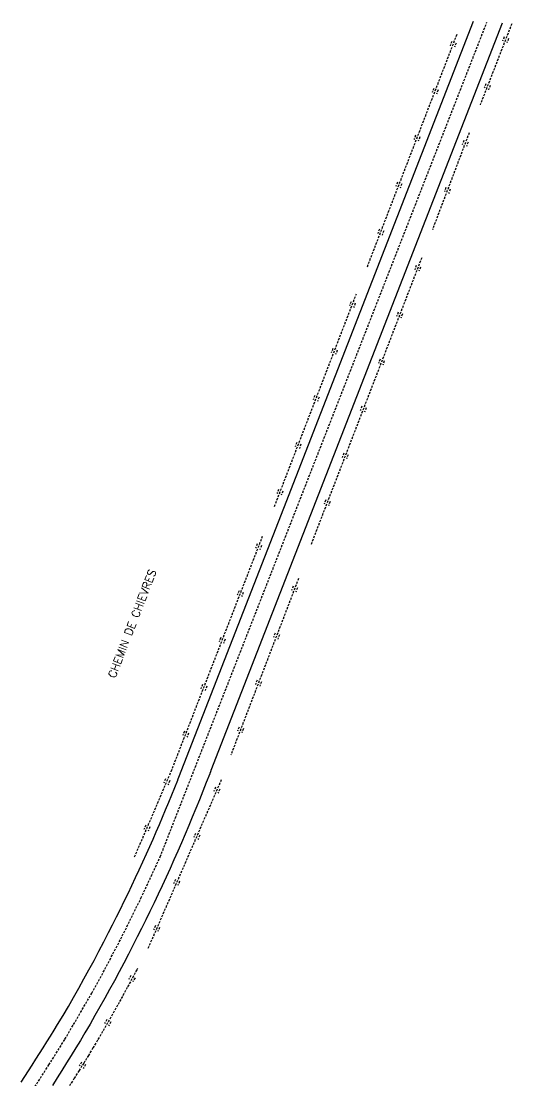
# Model space of a CAD drawing. Header units: millimetres. Extents: x 114000 to 114821, y 148000 to 149000.
# Drawn here: x 114713.6 to 114820.8, y 148502.1 to 148733.8 of the extents above; entities that cross this region are included whole.
import ezdxf
from ezdxf.enums import TextEntityAlignment as Align

# ---------------------------------------------------------------- set-up
doc = ezdxf.new("R2010")
doc.units = ezdxf.units.MM
doc.linetypes.add('DASHED', pattern=[0.75, 0.5, -0.25])
for name, color, linetype in [('W0001', 6, 'DASHED'), ('W0008', 7, 'CONTINUOUS'), ('W0220', 5, 'DASHED'), ('W0989', 7, 'CONTINUOUS')]:
    doc.layers.add(name, color=color, linetype=linetype)
doc.styles.get("Standard").update_dxf_attribs({"font": 'romans.shx', "width": 0.85})

msp = doc.modelspace()

# ---------------------------------------------------------------- linework, layer by layer
at = {"layer": 'W0001'}
msp.add_lwpolyline([(114713.72, 148496.33), (114719.64, 148505.55), (114723.15, 148511.17), (114729.01, 148521.22), (114731.18, 148525.16), (114735.35, 148533.08), (114739.77, 148542.02), (114743.97, 148551.06), (114815.41, 148733.62)], dxfattribs=at)
at = {"layer": 'W0008'}
for points in [[(114713.58, 148501.74), (114714.38, 148502.99), (114715.19, 148504.25), (114716, 148505.5), (114716.8, 148506.77), (114717.61, 148508.03), (114718.4, 148509.28), (114719.19, 148510.55), (114719.98, 148511.83), (114720.77, 148513.1), (114721.54, 148514.38), (114722.73, 148516.35), (114723.9, 148518.33), (114725.04, 148520.31), (114726.18, 148522.31), (114727.3, 148524.33), (114728.4, 148526.35), (114729.5, 148528.38), (114730.58, 148530.41), (114731.64, 148532.44), (114732.69, 148534.49), (114733.55, 148536.19), (114734.41, 148537.91), (114735.26, 148539.61), (114736.1, 148541.33), (114736.93, 148543.05), (114737.75, 148544.78), (114738.57, 148546.5), (114739.37, 148548.24), (114740.17, 148549.97), (114740.97, 148551.71), (114741.69, 148553.31), (114742.4, 148554.91), (114743.1, 148556.52), (114743.79, 148558.13), (114744.48, 148559.74), (114745.16, 148561.35), (114745.83, 148562.97), (114746.5, 148564.6), (114747.15, 148566.22), (114747.79, 148567.85), (114747.82, 148567.91), (114747.84, 148567.97), (114747.87, 148568.03), (114747.9, 148568.1), (114747.92, 148568.16), (114747.94, 148568.22), (114747.97, 148568.28), (114747.99, 148568.35), (114748.01, 148568.41), (114748.04, 148568.47), (114770.98, 148627.3), (114812.46, 148733.82)], [(114818.72, 148733.4), (114775.12, 148621.53), (114755.06, 148569.91), (114755.04, 148569.83), (114755.01, 148569.77), (114754.98, 148569.69), (114754.95, 148569.63), (114754.93, 148569.55), (114754.9, 148569.49), (114754.87, 148569.41), (114754.84, 148569.35), (114754.82, 148569.27), (114754.79, 148569.21), (114754.04, 148567.3), (114753.29, 148565.41), (114752.54, 148563.52), (114751.77, 148561.64), (114750.99, 148559.75), (114750.21, 148557.88), (114749.41, 148556), (114748.61, 148554.14), (114747.79, 148552.27), (114746.97, 148550.41), (114746.12, 148548.52), (114745.26, 148546.63), (114744.39, 148544.74), (114743.51, 148542.86), (114742.62, 148540.99), (114741.72, 148539.11), (114740.8, 148537.24), (114739.88, 148535.38), (114738.95, 148533.52), (114738.01, 148531.67), (114737.01, 148529.74), (114736.01, 148527.8), (114734.98, 148525.88), (114733.95, 148523.96), (114732.91, 148522.05), (114731.86, 148520.13), (114730.79, 148518.24), (114729.71, 148516.35), (114728.62, 148514.46), (114727.51, 148512.58), (114726.53, 148510.91), (114725.53, 148509.27), (114724.52, 148507.61), (114723.51, 148505.97), (114722.48, 148504.33), (114721.45, 148502.69), (114720.41, 148501.06)]]:
    msp.add_lwpolyline(points, dxfattribs=at)
at = {"layer": 'W0220'}
for points in [[(114820.84, 148733.26), (114813.92, 148715.49)], [(114789.26, 148680.11), (114808.92, 148731.08)], [(114807.73, 148729.39), (114807.37, 148728.46)], [(114808.67, 148729.03), (114808.31, 148728.1)], [(114819.19, 148730.38), (114818.83, 148729.46)], [(114820.12, 148730.02), (114819.76, 148729.08)], [(114815.19, 148720.13), (114814.83, 148719.21)], [(114816.12, 148719.77), (114815.76, 148718.83)], [(114803.78, 148719.13), (114803.42, 148718.19)], [(114804.71, 148718.77), (114804.35, 148717.83)], [(114799.82, 148708.86), (114799.46, 148707.94)], [(114800.75, 148708.5), (114800.39, 148707.58)], [(114811.53, 148709.41), (114803.47, 148688.17)], [(114810.35, 148707.72), (114810, 148706.78)], [(114811.29, 148707.36), (114810.93, 148706.42)], [(114795.86, 148698.61), (114795.5, 148697.67)], [(114796.79, 148698.25), (114796.44, 148697.31)], [(114806.45, 148697.42), (114806.1, 148696.5)], [(114807.39, 148697.08), (114807.03, 148696.14)], [(114791.9, 148688.35), (114791.54, 148687.41)], [(114792.83, 148687.99), (114792.47, 148687.05)], [(114801.15, 148682.08), (114776.95, 148619.38)], [(114799.97, 148680.39), (114799.61, 148679.47)], [(114800.9, 148680.03), (114800.54, 148679.11)], [(114768.95, 148627.67), (114786.87, 148674.16)], [(114785.69, 148672.47), (114785.33, 148671.53)], [(114786.62, 148672.11), (114786.26, 148671.17)], [(114796.01, 148670.14), (114795.65, 148669.21)], [(114796.94, 148669.78), (114796.58, 148668.85)], [(114781.72, 148662.21), (114781.37, 148661.27)], [(114782.66, 148661.85), (114782.3, 148660.91)], [(114792.04, 148659.88), (114791.69, 148658.94)], [(114792.97, 148659.52), (114792.62, 148658.58)], [(114777.77, 148651.94), (114777.41, 148651.02)], [(114778.7, 148651.58), (114778.34, 148650.66)], [(114788.08, 148649.61), (114787.72, 148648.69)], [(114789.01, 148649.25), (114788.65, 148648.33)], [(114773.81, 148641.67), (114773.45, 148640.75)], [(114774.75, 148641.31), (114774.39, 148640.39)], [(114784.12, 148639.36), (114783.76, 148638.42)], [(114785.05, 148639), (114784.69, 148638.06)], [(114769.86, 148631.42), (114769.5, 148630.49)], [(114770.79, 148631.06), (114770.43, 148630.13)], [(114780.16, 148629.1), (114779.8, 148628.16)], [(114781.1, 148628.74), (114780.74, 148627.8)], [(114738.37, 148551.02), (114746.38, 148569.74), (114766.37, 148621.19)], [(114765.19, 148619.5), (114764.82, 148618.56)], [(114766.12, 148619.14), (114765.75, 148618.21)], [(114774.22, 148611.92), (114759.39, 148573.25)], [(114761.2, 148609.25), (114760.83, 148608.31)], [(114762.13, 148608.89), (114761.77, 148607.96)], [(114773.04, 148610.24), (114772.68, 148609.31)], [(114773.97, 148609.88), (114773.61, 148608.96)], [(114769.1, 148599.97), (114768.74, 148599.03)], [(114770.03, 148599.61), (114769.67, 148598.69)], [(114757.22, 148599), (114756.86, 148598.06)], [(114758.15, 148598.64), (114757.79, 148597.71)], [(114753.23, 148588.75), (114752.87, 148587.81)], [(114754.17, 148588.39), (114753.8, 148587.46)], [(114765.16, 148589.71), (114764.8, 148588.77)], [(114766.09, 148589.35), (114765.73, 148588.41)], [(114749.25, 148578.5), (114748.89, 148577.56)], [(114761.22, 148579.44), (114760.87, 148578.5)], [(114762.15, 148579.08), (114761.79, 148578.14)], [(114750.19, 148578.13), (114749.82, 148577.21)], [(114757.33, 148567.89), (114741.29, 148530.99)], [(114745.14, 148568.1), (114744.74, 148567.17)], [(114746.05, 148567.71), (114745.66, 148566.78)], [(114756.08, 148566.27), (114755.68, 148565.35)], [(114757, 148565.86), (114756.6, 148564.96)], [(114740.81, 148557.99), (114740.41, 148557.06)], [(114741.72, 148557.6), (114741.33, 148556.67)], [(114751.69, 148556.17), (114751.29, 148555.27)], [(114752.62, 148555.78), (114752.22, 148554.86)], [(114747.31, 148546.1), (114746.91, 148545.17)], [(114748.22, 148545.69), (114747.83, 148544.78)], [(114742.93, 148536), (114742.53, 148535.1)], [(114743.84, 148535.61), (114743.44, 148534.69)], [(114738.98, 148526.6), (114738.83, 148526.31), (114737.8, 148524.38), (114736.76, 148522.44), (114735.71, 148520.5), (114734.65, 148518.58), (114733.57, 148516.66), (114732.48, 148514.75), (114731.38, 148512.85), (114730.26, 148510.96), (114729.26, 148509.27), (114728.26, 148507.6), (114727.24, 148505.94), (114726.22, 148504.28), (114725.19, 148502.63), (114724.15, 148500.99)], [(114737.58, 148525.08), (114737.1, 148524.21)], [(114738.46, 148524.61), (114737.97, 148523.74)], [(114732.29, 148515.44), (114731.81, 148514.56)], [(114733.17, 148514.97), (114732.69, 148514.1)], [(114726.79, 148506.16), (114726.26, 148505.31)], [(114727.64, 148505.64), (114727.12, 148504.78)]]:
    msp.add_lwpolyline(points, dxfattribs=at)

# ---------------------------------------------------------------- texts
at = {"layer": 'W0989'}
msp.add_text('CHEMIN DE CHIEVRES', height=1.75, rotation=69, dxfattribs=at).set_placement((114737.83, 148602.07), align=Align.MIDDLE)

doc.saveas('drawing.dxf')
